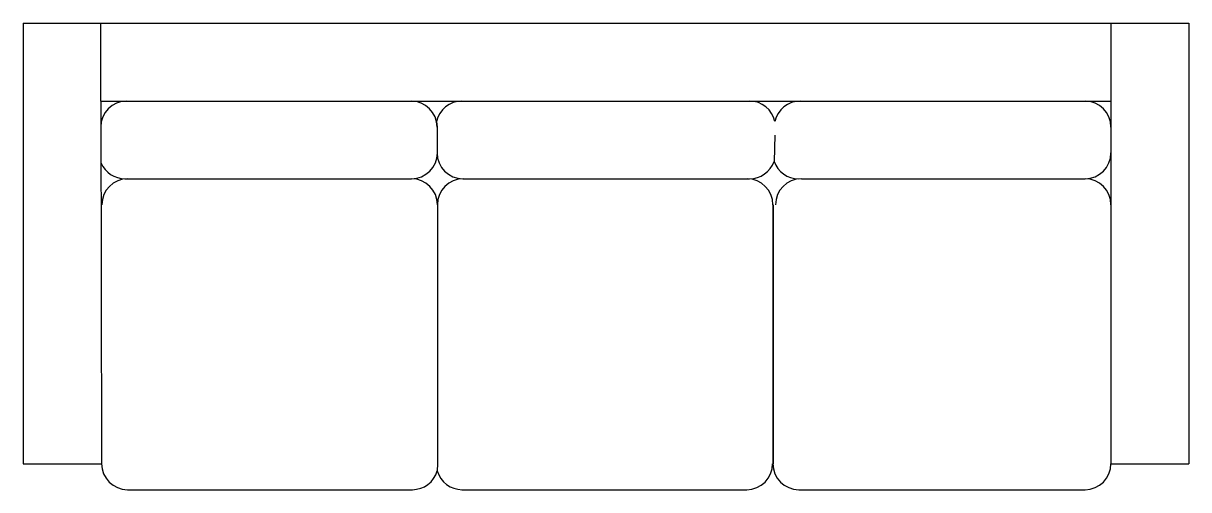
# Model space of a CAD drawing. Extents: x 72.11 to 74.36, y -9.68 to -8.78.
import ezdxf

# ---------------------------------------------------------------- set-up
doc = ezdxf.new("R2010")
doc.units = 0
doc.layers.get('0').update_dxf_attribs({"linetype": 'CONTINUOUS'})

msp = doc.modelspace()

# ---------------------------------------------------------------- linework, layer by layer
at = {"color": 0}
for p, q in [((72.1068, -8.7775), (72.4074, -8.7775)), ((72.1068, -8.7775), (74.3568, -8.7775)), ((72.1068, -8.7775), (72.1068, -9.6275)), ((72.2568, -8.9275), (72.2568, -8.7775)), ((74.2068, -8.7775), (74.2068, -9.6275)), ((74.2068, -8.7775), (74.2068, -9.0275)), ((74.3568, -8.7775), (74.3568, -9.6275)), ((72.2568, -8.9275), (74.2068, -8.9275)), ((72.2568, -8.9275), (72.2574, -8.9275)), ((72.2568, -8.9275), (72.2579, -9.6275)), ((72.308, -8.9277), (72.858, -8.9277)), ((72.9535, -8.9277), (73.5035, -8.9277)), ((73.6068, -8.9277), (74.1568, -8.9277)), ((72.9046, -8.9672), (72.9057, -8.9777)), ((72.9057, -8.9777), (72.9057, -9.0275)), ((73.5577, -8.9934), (73.5563, -9.044)), ((72.3029, -9.0775), (72.8563, -9.0775)), ((72.9557, -9.0775), (73.5091, -9.0775)), ((73.6091, -9.0775), (74.1568, -9.0775)), ((72.9063, -9.1267), (72.9063, -9.6267)), ((72.9063, -9.1267), (72.9063, -9.6267)), ((73.5541, -9.1275), (73.5541, -9.6275)), ((73.5543, -9.1275), (73.5543, -9.6275)), ((74.2068, -9.1275), (74.2068, -9.6275)), ((72.1068, -9.6275), (72.258, -9.6275)), ((72.9063, -9.6275), (72.906, -9.6414)), ((74.2068, -9.6275), (74.3568, -9.6275)), ((72.308, -9.6775), (72.858, -9.6775)), ((72.308, -9.6775), (72.858, -9.6775)), ((72.9535, -9.6775), (73.5035, -9.6775)), ((72.9541, -9.6775), (73.5035, -9.6775)), ((73.604, -9.6775), (74.1568, -9.6775)), ((73.6068, -9.6775), (74.1568, -9.6775))]:
    msp.add_line(p, q, dxfattribs=at)
for centre, start, end in [((72.3063, -8.9777), 90, 180), ((72.8557, -8.9777), 0, 90), ((72.9535, -8.9777), 90, 167.9467), ((73.5091, -8.9777), 12.0533, 90), ((73.6068, -8.9777), 90, 167.9467), ((74.1568, -8.9777), 0, 90), ((72.8563, -9.0275), 270, 0), ((72.9557, -9.0275), 180, 270), ((73.5091, -9.0275), 270, 340.8019), ((73.6035, -9.0275), 199.1981, 270), ((74.1568, -9.0275), 270, 0), ((72.3029, -9.0275), 203.4126, 270), ((72.3085, -9.1275), 90, 180), ((72.8563, -9.1275), 0, 90), ((72.9563, -9.1275), 90, 180), ((73.5041, -9.1275), 0, 90), ((73.6091, -9.1275), 90, 180), ((74.1568, -9.1275), 0, 90), ((72.308, -9.6275), 180, 270), ((73.5035, -9.6275), 270, 0), ((73.604, -9.6275), 180, 270), ((74.1568, -9.6275), 270, 0), ((72.858, -9.6275), 270, 343.8665), ((72.9541, -9.6275), 196.1335, 270)]:
    msp.add_arc(centre, 0.05, start, end, dxfattribs=at)

doc.saveas('drawing.dxf')
